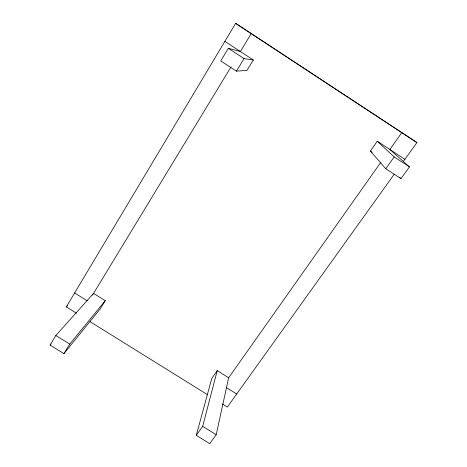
<?xml version="1.0" encoding="UTF-8"?>
<svg xmlns="http://www.w3.org/2000/svg" width="467" height="467" viewBox="0 0 467 467"><rect width="100%" height="100%" fill="white"/><g stroke="black" fill="none" stroke-linecap="round" stroke-linejoin="round"><path stroke-width="0.7" d="M228.655 377.762L217.231 370.629L211.767 378.463L196.274 435.332L209.753 443.65L216.198 434.713L228.655 377.762L380.85 162.277M196.274 435.332L202.666 426.342L217.231 370.629M76.535 313.258L66.314 306.901L235.648 23.35L416.914 142.563L403.196 161.71M50.086 345.078L55.824 335.522L93.563 293.393L105.25 300.695L100.201 308.903L63.926 353.624L50.086 345.078L51.043 343.992M251.246 33.606L240.377 51.516L228.34 48.294L220.757 60.926L236.407 71.147L246.961 70.354L253.324 60.004L224.89 41.37M92.489 295.162L231.042 66.898M63.926 353.624L69.729 344.121L105.25 300.695M236.407 71.147L244.072 58.597L253.324 60.004M401.795 132.622L389.875 149.498L409.436 166.9L400.96 178.651L385.783 168.739L370.378 151.075L377.254 141.221L404.895 159.335M385.783 168.739L394.183 156.912L377.254 141.221M394.276 174.15L227.359 407.031L222.461 403.984M66.314 306.901L67.703 305.459M55.824 335.522L69.729 344.121M202.666 426.342L216.198 434.713M90.049 321.664L207.704 394.808M74.638 292.967L87.347 300.888M226.226 387.476L236.693 394.002M416.914 142.563L235.648 23.35M228.34 48.294L244.072 58.597M394.183 156.912L409.436 166.9M370.378 151.075L372.176 152.248M399.986 177.606L400.96 178.651"/></g></svg>
